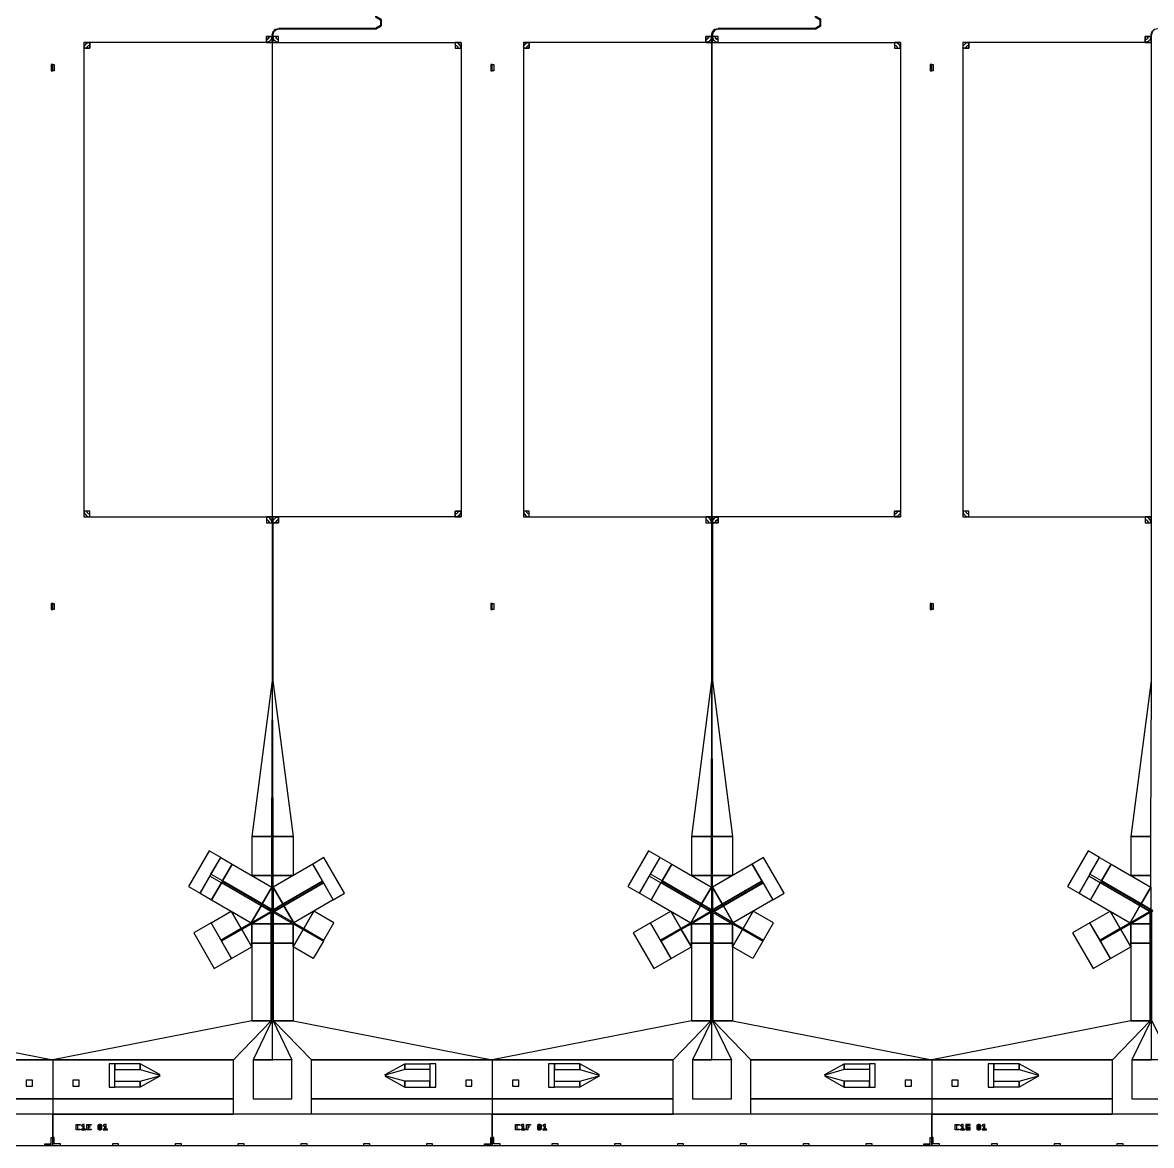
# Model space of a CAD drawing. Extents: x -50899 to 50899, y -48295 to 50898.
# Drawn here: x -14513 to 0, y -24250 to -9814 of the extents above; entities that cross this region are included whole.
import ezdxf

# ---------------------------------------------------------------- set-up
doc = ezdxf.new("R2010")
doc.units = 0

# ---------------------------------------------------------------- blocks, each defined once
blk = doc.blocks.new('C1D')
for points in [[(5550, 13717), (5550, 13797), (5530, 13797), (5530, 13717), (5550, 13717)], [(5550, 6789), (5550, 6869), (5530, 6869), (5530, 6789), (5550, 6789)], [(3225, 1000), (2740, 1500), (2990, 1500), (5550, 1000), (3225, 1000)], [(3225, 500), (3225, 1000), (5550, 1000), (5550, 500), (3225, 500)], [(5210, 740), (5210, 660), (5290, 660), (5290, 740), (5210, 740)], [(3225, 300), (3225, 500), (5550, 500), (5550, 300), (3225, 300)], [(5550, -100), (5550, 300), (-100, 300), (-100, -100), (5550, -100)], [(5550, -100), (5450, -100), (5450, -80), (5530, -80), (5530, 0), (5550, 0), (5550, -100)]]:
    blk.add_lwpolyline(points)
blk = doc.blocks.new('C1E')
for points in [[(4050, 14251), (4123, 14293), (4123, 14378), (4050, 14420), (4050, 14417), (4121, 14376), (4121, 14295), (4050, 14254), (4050, 14251)], [(4050, 14257), (4118, 14296), (4118, 14375), (4050, 14414), (4050, 14411), (4115, 14373), (4115, 14298), (4050, 14260), (4050, 14257)], [(2720, 14176), (2732, 14218), (2763, 14249), (2805, 14260), (2805, 14257), (2764, 14246), (2734, 14216), (2724, 14176), (2720, 14176)], [(2726, 14176), (2737, 14215), (2766, 14244), (2805, 14254), (2805, 14251), (2767, 14241), (2740, 14213), (2730, 14176), (2726, 14176)], [(2805, 14257), (4050, 14257), (4050, 14260), (2805, 14260), (2805, 14257)], [(2805, 14254), (4050, 14254), (4050, 14251), (2805, 14251), (2805, 14254)], [(2724, 7981), (2724, 14081), (301, 14081), (301, 7981), (2724, 7981)], [(301, 14081), (301, 14006), (376, 14006), (376, 14081), (301, 14081)], [(301, 14006), (311, 14043), (338, 14071), (376, 14081), (376, 14043), (357, 14038), (344, 14024), (338, 14006), (301, 14006)], [(2720, 14081), (2720, 14156), (2646, 14156), (2646, 14081), (2720, 14081)], [(2720, 14156), (2710, 14118), (2683, 14091), (2646, 14081), (2646, 14118), (2664, 14123), (2678, 14137), (2683, 14156), (2720, 14156)], [(2683, 14156), (2678, 14137), (2664, 14123), (2646, 14118), (2646, 14156), (2646, 14156), (2646, 14156), (2646, 14156), (2683, 14156)], [(2724, 14081), (2724, 14176), (2720, 14176), (2720, 14081), (2724, 14081)], [(2726, 7981), (2726, 14081), (5149, 14081), (5149, 7981), (2726, 7981)], [(2726, 14081), (2726, 14176), (2730, 14176), (2730, 14081), (2726, 14081)], [(2804, 14081), (2804, 14156), (2730, 14156), (2730, 14081), (2804, 14081)], [(2730, 14156), (2740, 14118), (2767, 14091), (2804, 14081), (2804, 14118), (2786, 14123), (2772, 14137), (2767, 14156), (2730, 14156)], [(2767, 14156), (2772, 14137), (2786, 14123), (2804, 14118), (2804, 14156), (2804, 14156), (2804, 14156), (2804, 14156), (2767, 14156)], [(5074, 14081), (5074, 14006), (5149, 14006), (5149, 14081), (5074, 14081)], [(5149, 14006), (5139, 14043), (5112, 14071), (5074, 14081), (5074, 14043), (5093, 14038), (5106, 14024), (5112, 14006), (5149, 14006)], [(338, 14006), (344, 14024), (357, 14038), (376, 14043), (376, 14006), (376, 14006), (376, 14006), (376, 14006), (338, 14006)], [(5112, 14006), (5106, 14024), (5093, 14038), (5074, 14043), (5074, 14006), (5074, 14006), (5074, 14006), (5074, 14006), (5112, 14006)], [(-100, 13717), (-100, 13797), (-80, 13797), (-80, 13717), (-100, 13717)], [(5550, 13717), (5550, 13797), (5530, 13797), (5530, 13717), (5550, 13717)], [(376, 7981), (376, 8056), (301, 8056), (301, 7981), (376, 7981)], [(301, 8056), (311, 8018), (338, 7991), (376, 7981), (376, 8018), (357, 8023), (344, 8037), (338, 8056), (301, 8056)], [(338, 8056), (344, 8037), (357, 8023), (376, 8018), (376, 8056), (376, 8056), (376, 8056), (376, 8056), (338, 8056)], [(5149, 7981), (5149, 8056), (5074, 8056), (5074, 7981), (5149, 7981)], [(5149, 8056), (5139, 8018), (5112, 7991), (5074, 7981), (5074, 8018), (5093, 8023), (5106, 8037), (5112, 8056), (5149, 8056)], [(5112, 8056), (5106, 8037), (5093, 8023), (5074, 8018), (5074, 8056), (5074, 8056), (5074, 8056), (5074, 8056), (5112, 8056)], [(2646, 7981), (2646, 7906), (2720, 7906), (2720, 7981), (2646, 7981)], [(2720, 7906), (2710, 7943), (2683, 7971), (2646, 7981), (2646, 7943), (2664, 7938), (2678, 7924), (2683, 7906), (2720, 7906)], [(2683, 7906), (2678, 7924), (2664, 7938), (2646, 7943), (2646, 7906), (2646, 7906), (2646, 7906), (2646, 7906), (2683, 7906)], [(2724, 5871), (2724, 7981), (2720, 7981), (2720, 5871), (2724, 5871)], [(2726, 5871), (2726, 7981), (2730, 7981), (2730, 5871), (2726, 5871)], [(2730, 7981), (2730, 7906), (2804, 7906), (2804, 7981), (2730, 7981)], [(2730, 7906), (2740, 7943), (2767, 7971), (2804, 7981), (2804, 7943), (2786, 7938), (2772, 7924), (2767, 7906), (2730, 7906)], [(2767, 7906), (2772, 7924), (2786, 7938), (2804, 7943), (2804, 7906), (2804, 7906), (2804, 7906), (2804, 7906), (2767, 7906)], [(-100, 6789), (-100, 6869), (-80, 6869), (-80, 6789), (-100, 6789)], [(5550, 6789), (5550, 6869), (5530, 6869), (5530, 6789), (5550, 6789)], [(2718, 3871), (2724, 5871), (2720, 5871), (2460, 3871), (2718, 3871)], [(2732, 3871), (2726, 5871), (2730, 5871), (2990, 3871), (2732, 3871)], [(2718, 3371), (2718, 3871), (2460, 3871), (2460, 3371), (2718, 3371)], [(2732, 3371), (2732, 3871), (2990, 3871), (2990, 3371), (2732, 3371)], [(2059, 3602), (1910, 3688), (1645, 3229), (1794, 3143), (2059, 3602)], [(2083, 3300), (1934, 3386), (2059, 3602), (2208, 3516), (2083, 3300)], [(2592, 3005), (2083, 3300), (2208, 3516), (2718, 3222), (2592, 3005)], [(2858, 3005), (3367, 3300), (3242, 3516), (2732, 3222), (2858, 3005)], [(3507, 3057), (3652, 3141), (3387, 3600), (3242, 3516), (3507, 3057)], [(2068, 3274), (1919, 3360), (1794, 3143), (1943, 3057), (2068, 3274)], [(2718, 3222), (2718, 3371), (2460, 3371), (2718, 3222), (2718, 3222)], [(2732, 3222), (2732, 3371), (2990, 3371), (2732, 3222), (2732, 3222)], [(2578, 2979), (2068, 3274), (1943, 3057), (2452, 2763), (2578, 2979)], [(2589, 2999), (2079, 3293), (2071, 3280), (2581, 2986), (2589, 2999)], [(2718, 2933), (2592, 3005), (2718, 3222), (2718, 2933), (2718, 2933)], [(2732, 2933), (2858, 3005), (2732, 3222), (2732, 2933), (2732, 2933)], [(2869, 2986), (3379, 3280), (3371, 3293), (2861, 2999), (2869, 2986)], [(2872, 2979), (3382, 3274), (3507, 3057), (2998, 2763), (2872, 2979)], [(2324, 2689), (2064, 2539), (1935, 2762), (2195, 2912), (2324, 2689)], [(2452, 2763), (2324, 2689), (2195, 2912), (2452, 2763), (2452, 2763)], [(2702, 2907), (2578, 2979), (2452, 2763), (2702, 2907), (2702, 2907)], [(2714, 2927), (2589, 2999), (2581, 2986), (2706, 2914), (2714, 2927)], [(2725, 2920), (2714, 2927), (2706, 2914), (2718, 2907), (2725, 2920)], [(2725, 2907), (2725, 2920), (2725, 2920), (2718, 2907), (2725, 2907)], [(2732, 2894), (2732, 2907), (2718, 2907), (2718, 2894), (2732, 2894)], [(2732, 2907), (2744, 2914), (2736, 2927), (2725, 2920), (2732, 2907)], [(2725, 2907), (2725, 2920), (2725, 2920), (2732, 2907), (2725, 2907)], [(2744, 2914), (2869, 2986), (2861, 2999), (2736, 2927), (2744, 2914)], [(2748, 2907), (2872, 2979), (2998, 2763), (2748, 2907), (2748, 2907)], [(2998, 2763), (3126, 2689), (3255, 2912), (2998, 2763), (2998, 2763)], [(3126, 2689), (3386, 2539), (3515, 2762), (3255, 2912), (3126, 2689)], [(1935, 2762), (1712, 2633), (1977, 2174), (2200, 2303), (1935, 2762)], [(2710, 2750), (2710, 2894), (2710, 2894), (2460, 2750), (2710, 2750)], [(2732, 2750), (2732, 2894), (2718, 2894), (2718, 2750), (2732, 2750)], [(2740, 2750), (2740, 2894), (2740, 2894), (2990, 2750), (2740, 2750)], [(2331, 2676), (2071, 2526), (2200, 2303), (2460, 2453), (2331, 2676)], [(2460, 2750), (2331, 2676), (2460, 2453), (2460, 2750), (2460, 2750)], [(2710, 2500), (2710, 2750), (2460, 2750), (2460, 2500), (2710, 2500)], [(2732, 2500), (2732, 2750), (2718, 2750), (2718, 2500), (2732, 2500)], [(2740, 2500), (2740, 2750), (2990, 2750), (2990, 2500), (2740, 2500)], [(2990, 2750), (3119, 2676), (2990, 2453), (2990, 2750), (2990, 2750)], [(3119, 2676), (3379, 2526), (3250, 2303), (2990, 2453), (3119, 2676)], [(2710, 1500), (2710, 2500), (2460, 2500), (2460, 1500), (2710, 1500)], [(2732, 1500), (2732, 2500), (2718, 2500), (2718, 1500), (2732, 1500)], [(2740, 1500), (2740, 2500), (2990, 2500), (2990, 1500), (2740, 1500)], [(2225, 1000), (2710, 1500), (2460, 1500), (-100, 1000), (2225, 1000)], [(2725, 1000), (2725, 1500), (2718, 1500), (2475, 1000), (2725, 1000)], [(2725, 1000), (2725, 1500), (2732, 1500), (2975, 1000), (2725, 1000)], [(3225, 1000), (2740, 1500), (2990, 1500), (5550, 1000), (3225, 1000)], [(2225, 500), (2225, 1000), (-100, 1000), (-100, 500), (2225, 500)], [(625, 650), (700, 650), (700, 950), (625, 950), (625, 650)], [(625, 650), (700, 650), (700, 950), (625, 950), (625, 650)], [(700, 875), (1025, 875), (1025, 950), (700, 950), (700, 875)], [(700, 875), (1025, 875), (1025, 950), (700, 950), (700, 875)], [(1025, 875), (1275, 805), (1275, 810), (1025, 950), (1025, 875)], [(1025, 875), (1275, 805), (1275, 810), (1025, 950), (1025, 875)], [(2975, 500), (2975, 1000), (2475, 1000), (2475, 500), (2975, 500)], [(3225, 500), (3225, 1000), (5550, 1000), (5550, 500), (3225, 500)], [(4425, 875), (4175, 805), (4175, 810), (4425, 950), (4425, 875)], [(4425, 875), (4175, 805), (4175, 810), (4425, 950), (4425, 875)], [(4750, 875), (4425, 875), (4425, 950), (4750, 950), (4750, 875)], [(4750, 875), (4425, 875), (4425, 950), (4750, 950), (4750, 875)], [(4825, 950), (4750, 950), (4750, 650), (4825, 650), (4825, 950)], [(4825, 950), (4750, 950), (4750, 650), (4825, 650), (4825, 950)], [(160, 740), (160, 660), (240, 660), (240, 740), (160, 740)], [(1025, 725), (1275, 795), (1275, 790), (1025, 650), (1025, 725)], [(1025, 725), (1275, 795), (1275, 790), (1025, 650), (1025, 725)], [(4425, 725), (4175, 795), (4175, 790), (4425, 650), (4425, 725)], [(4425, 725), (4175, 795), (4175, 790), (4425, 650), (4425, 725)], [(5210, 740), (5210, 660), (5290, 660), (5290, 740), (5210, 740)], [(700, 725), (1025, 725), (1025, 650), (700, 650), (700, 725)], [(700, 725), (1025, 725), (1025, 650), (700, 650), (700, 725)], [(4750, 725), (4425, 725), (4425, 650), (4750, 650), (4750, 725)], [(4750, 725), (4425, 725), (4425, 650), (4750, 650), (4750, 725)], [(2225, 300), (2225, 500), (-100, 500), (-100, 300), (2225, 300)], [(3225, 300), (3225, 500), (5550, 500), (5550, 300), (3225, 300)], [(5550, -100), (5550, 300), (-100, 300), (-100, -100), (5550, -100)], [(200, 100), (200, 170), (252, 170), (252, 161), (218, 161), (218, 109), (252, 109), (252, 100), (200, 100), (200, 100)], [(270, 100), (322, 100), (322, 109), (305, 109), (305, 170), (288, 170), (270, 161), (270, 152), (288, 152), (288, 109), (270, 109), (270, 100), (270, 100)], [(340, 100), (340, 170), (392, 170), (392, 161), (358, 161), (358, 144), (375, 144), (375, 135), (358, 135), (358, 109), (392, 109), (392, 100), (340, 100), (340, 100)], [(-100, -100), (0, -100), (0, -80), (-80, -80), (-80, 0), (-100, 0), (-100, -100)], [(5550, -100), (5450, -100), (5450, -80), (5530, -80), (5530, 0), (5550, 0), (5550, -100)], [(667, -100), (747, -100), (747, -80), (667, -80), (667, -100)], [(1474, -100), (1554, -100), (1554, -80), (1474, -80), (1474, -100)], [(2281, -100), (2361, -100), (2361, -80), (2281, -80), (2281, -100)], [(3089, -100), (3169, -100), (3169, -80), (3089, -80), (3089, -100)], [(3896, -100), (3976, -100), (3976, -80), (3896, -80), (3896, -100)], [(4703, -100), (4783, -100), (4783, -80), (4703, -80), (4703, -100)]]:
    blk.add_lwpolyline(points)
blk = doc.blocks.new('C1F')
for points in [[(4050, 14251), (4123, 14293), (4123, 14378), (4050, 14420), (4050, 14417), (4121, 14376), (4121, 14295), (4050, 14254), (4050, 14251)], [(4050, 14257), (4118, 14296), (4118, 14375), (4050, 14414), (4050, 14411), (4115, 14373), (4115, 14298), (4050, 14260), (4050, 14257)], [(2720, 14176), (2732, 14218), (2763, 14249), (2805, 14260), (2805, 14257), (2764, 14246), (2734, 14216), (2724, 14176), (2720, 14176)], [(2726, 14176), (2737, 14215), (2766, 14244), (2805, 14254), (2805, 14251), (2767, 14241), (2740, 14213), (2730, 14176), (2726, 14176)], [(2805, 14257), (4050, 14257), (4050, 14260), (2805, 14260), (2805, 14257)], [(2805, 14254), (4050, 14254), (4050, 14251), (2805, 14251), (2805, 14254)], [(2724, 7981), (2724, 14081), (301, 14081), (301, 7981), (2724, 7981)], [(301, 14081), (301, 14006), (376, 14006), (376, 14081), (301, 14081)], [(301, 14006), (311, 14043), (338, 14071), (376, 14081), (376, 14043), (357, 14038), (344, 14024), (338, 14006), (301, 14006)], [(2720, 14081), (2720, 14156), (2646, 14156), (2646, 14081), (2720, 14081)], [(2720, 14156), (2710, 14118), (2683, 14091), (2646, 14081), (2646, 14118), (2664, 14123), (2678, 14137), (2683, 14156), (2720, 14156)], [(2683, 14156), (2678, 14137), (2664, 14123), (2646, 14118), (2646, 14156), (2646, 14156), (2646, 14156), (2646, 14156), (2683, 14156)], [(2724, 14081), (2724, 14176), (2720, 14176), (2720, 14081), (2724, 14081)], [(2726, 7981), (2726, 14081), (5149, 14081), (5149, 7981), (2726, 7981)], [(2726, 14081), (2726, 14176), (2730, 14176), (2730, 14081), (2726, 14081)], [(2804, 14081), (2804, 14156), (2730, 14156), (2730, 14081), (2804, 14081)], [(2730, 14156), (2740, 14118), (2767, 14091), (2804, 14081), (2804, 14118), (2786, 14123), (2772, 14137), (2767, 14156), (2730, 14156)], [(2767, 14156), (2772, 14137), (2786, 14123), (2804, 14118), (2804, 14156), (2804, 14156), (2804, 14156), (2804, 14156), (2767, 14156)], [(5074, 14081), (5074, 14006), (5149, 14006), (5149, 14081), (5074, 14081)], [(5149, 14006), (5139, 14043), (5112, 14071), (5074, 14081), (5074, 14043), (5093, 14038), (5106, 14024), (5112, 14006), (5149, 14006)], [(338, 14006), (344, 14024), (357, 14038), (376, 14043), (376, 14006), (376, 14006), (376, 14006), (376, 14006), (338, 14006)], [(5112, 14006), (5106, 14024), (5093, 14038), (5074, 14043), (5074, 14006), (5074, 14006), (5074, 14006), (5074, 14006), (5112, 14006)], [(-100, 13717), (-100, 13797), (-80, 13797), (-80, 13717), (-100, 13717)], [(5550, 13717), (5550, 13797), (5530, 13797), (5530, 13717), (5550, 13717)], [(376, 7981), (376, 8056), (301, 8056), (301, 7981), (376, 7981)], [(301, 8056), (311, 8018), (338, 7991), (376, 7981), (376, 8018), (357, 8023), (344, 8037), (338, 8056), (301, 8056)], [(338, 8056), (344, 8037), (357, 8023), (376, 8018), (376, 8056), (376, 8056), (376, 8056), (376, 8056), (338, 8056)], [(5149, 7981), (5149, 8056), (5074, 8056), (5074, 7981), (5149, 7981)], [(5149, 8056), (5139, 8018), (5112, 7991), (5074, 7981), (5074, 8018), (5093, 8023), (5106, 8037), (5112, 8056), (5149, 8056)], [(5112, 8056), (5106, 8037), (5093, 8023), (5074, 8018), (5074, 8056), (5074, 8056), (5074, 8056), (5074, 8056), (5112, 8056)], [(2646, 7981), (2646, 7906), (2720, 7906), (2720, 7981), (2646, 7981)], [(2720, 7906), (2710, 7943), (2683, 7971), (2646, 7981), (2646, 7943), (2664, 7938), (2678, 7924), (2683, 7906), (2720, 7906)], [(2683, 7906), (2678, 7924), (2664, 7938), (2646, 7943), (2646, 7906), (2646, 7906), (2646, 7906), (2646, 7906), (2683, 7906)], [(2724, 5871), (2724, 7981), (2720, 7981), (2720, 5871), (2724, 5871)], [(2726, 5871), (2726, 7981), (2730, 7981), (2730, 5871), (2726, 5871)], [(2730, 7981), (2730, 7906), (2804, 7906), (2804, 7981), (2730, 7981)], [(2730, 7906), (2740, 7943), (2767, 7971), (2804, 7981), (2804, 7943), (2786, 7938), (2772, 7924), (2767, 7906), (2730, 7906)], [(2767, 7906), (2772, 7924), (2786, 7938), (2804, 7943), (2804, 7906), (2804, 7906), (2804, 7906), (2804, 7906), (2767, 7906)], [(-100, 6789), (-100, 6869), (-80, 6869), (-80, 6789), (-100, 6789)], [(5550, 6789), (5550, 6869), (5530, 6869), (5530, 6789), (5550, 6789)], [(2718, 3871), (2724, 5871), (2720, 5871), (2460, 3871), (2718, 3871)], [(2732, 3871), (2726, 5871), (2730, 5871), (2990, 3871), (2732, 3871)], [(2718, 3371), (2718, 3871), (2460, 3871), (2460, 3371), (2718, 3371)], [(2732, 3371), (2732, 3871), (2990, 3871), (2990, 3371), (2732, 3371)], [(2059, 3602), (1910, 3688), (1645, 3229), (1794, 3143), (2059, 3602)], [(2083, 3300), (1934, 3386), (2059, 3602), (2208, 3516), (2083, 3300)], [(2592, 3005), (2083, 3300), (2208, 3516), (2718, 3222), (2592, 3005)], [(2858, 3005), (3367, 3300), (3242, 3516), (2732, 3222), (2858, 3005)], [(3507, 3057), (3652, 3141), (3387, 3600), (3242, 3516), (3507, 3057)], [(2068, 3274), (1919, 3360), (1794, 3143), (1943, 3057), (2068, 3274)], [(2718, 3222), (2718, 3371), (2460, 3371), (2718, 3222), (2718, 3222)], [(2732, 3222), (2732, 3371), (2990, 3371), (2732, 3222), (2732, 3222)], [(2578, 2979), (2068, 3274), (1943, 3057), (2452, 2763), (2578, 2979)], [(2589, 2999), (2079, 3293), (2071, 3280), (2581, 2986), (2589, 2999)], [(2718, 2933), (2592, 3005), (2718, 3222), (2718, 2933), (2718, 2933)], [(2732, 2933), (2858, 3005), (2732, 3222), (2732, 2933), (2732, 2933)], [(2869, 2986), (3379, 3280), (3371, 3293), (2861, 2999), (2869, 2986)], [(2872, 2979), (3382, 3274), (3507, 3057), (2998, 2763), (2872, 2979)], [(2324, 2689), (2064, 2539), (1935, 2762), (2195, 2912), (2324, 2689)], [(2452, 2763), (2324, 2689), (2195, 2912), (2452, 2763), (2452, 2763)], [(2702, 2907), (2578, 2979), (2452, 2763), (2702, 2907), (2702, 2907)], [(2714, 2927), (2589, 2999), (2581, 2986), (2706, 2914), (2714, 2927)], [(2725, 2920), (2714, 2927), (2706, 2914), (2718, 2907), (2725, 2920)], [(2725, 2907), (2725, 2920), (2725, 2920), (2718, 2907), (2725, 2907)], [(2732, 2894), (2732, 2907), (2718, 2907), (2718, 2894), (2732, 2894)], [(2732, 2907), (2744, 2914), (2736, 2927), (2725, 2920), (2732, 2907)], [(2725, 2907), (2725, 2920), (2725, 2920), (2732, 2907), (2725, 2907)], [(2744, 2914), (2869, 2986), (2861, 2999), (2736, 2927), (2744, 2914)], [(2748, 2907), (2872, 2979), (2998, 2763), (2748, 2907), (2748, 2907)], [(2998, 2763), (3126, 2689), (3255, 2912), (2998, 2763), (2998, 2763)], [(3126, 2689), (3386, 2539), (3515, 2762), (3255, 2912), (3126, 2689)], [(1935, 2762), (1712, 2633), (1977, 2174), (2200, 2303), (1935, 2762)], [(2710, 2750), (2710, 2894), (2710, 2894), (2460, 2750), (2710, 2750)], [(2732, 2750), (2732, 2894), (2718, 2894), (2718, 2750), (2732, 2750)], [(2740, 2750), (2740, 2894), (2740, 2894), (2990, 2750), (2740, 2750)], [(2331, 2676), (2071, 2526), (2200, 2303), (2460, 2453), (2331, 2676)], [(2460, 2750), (2331, 2676), (2460, 2453), (2460, 2750), (2460, 2750)], [(2710, 2500), (2710, 2750), (2460, 2750), (2460, 2500), (2710, 2500)], [(2732, 2500), (2732, 2750), (2718, 2750), (2718, 2500), (2732, 2500)], [(2740, 2500), (2740, 2750), (2990, 2750), (2990, 2500), (2740, 2500)], [(2990, 2750), (3119, 2676), (2990, 2453), (2990, 2750), (2990, 2750)], [(3119, 2676), (3379, 2526), (3250, 2303), (2990, 2453), (3119, 2676)], [(2710, 1500), (2710, 2500), (2460, 2500), (2460, 1500), (2710, 1500)], [(2732, 1500), (2732, 2500), (2718, 2500), (2718, 1500), (2732, 1500)], [(2740, 1500), (2740, 2500), (2990, 2500), (2990, 1500), (2740, 1500)], [(2225, 1000), (2710, 1500), (2460, 1500), (-100, 1000), (2225, 1000)], [(2725, 1000), (2725, 1500), (2718, 1500), (2475, 1000), (2725, 1000)], [(2725, 1000), (2725, 1500), (2732, 1500), (2975, 1000), (2725, 1000)], [(3225, 1000), (2740, 1500), (2990, 1500), (5550, 1000), (3225, 1000)], [(2225, 500), (2225, 1000), (-100, 1000), (-100, 500), (2225, 500)], [(625, 650), (700, 650), (700, 950), (625, 950), (625, 650)], [(625, 650), (700, 650), (700, 950), (625, 950), (625, 650)], [(700, 875), (1025, 875), (1025, 950), (700, 950), (700, 875)], [(700, 875), (1025, 875), (1025, 950), (700, 950), (700, 875)], [(1025, 875), (1275, 805), (1275, 810), (1025, 950), (1025, 875)], [(1025, 875), (1275, 805), (1275, 810), (1025, 950), (1025, 875)], [(2975, 500), (2975, 1000), (2475, 1000), (2475, 500), (2975, 500)], [(3225, 500), (3225, 1000), (5550, 1000), (5550, 500), (3225, 500)], [(4425, 875), (4175, 805), (4175, 810), (4425, 950), (4425, 875)], [(4425, 875), (4175, 805), (4175, 810), (4425, 950), (4425, 875)], [(4750, 875), (4425, 875), (4425, 950), (4750, 950), (4750, 875)], [(4750, 875), (4425, 875), (4425, 950), (4750, 950), (4750, 875)], [(4825, 950), (4750, 950), (4750, 650), (4825, 650), (4825, 950)], [(4825, 950), (4750, 950), (4750, 650), (4825, 650), (4825, 950)], [(160, 740), (160, 660), (240, 660), (240, 740), (160, 740)], [(1025, 725), (1275, 795), (1275, 790), (1025, 650), (1025, 725)], [(1025, 725), (1275, 795), (1275, 790), (1025, 650), (1025, 725)], [(4425, 725), (4175, 795), (4175, 790), (4425, 650), (4425, 725)], [(4425, 725), (4175, 795), (4175, 790), (4425, 650), (4425, 725)], [(5210, 740), (5210, 660), (5290, 660), (5290, 740), (5210, 740)], [(700, 725), (1025, 725), (1025, 650), (700, 650), (700, 725)], [(700, 725), (1025, 725), (1025, 650), (700, 650), (700, 725)], [(4750, 725), (4425, 725), (4425, 650), (4750, 650), (4750, 725)], [(4750, 725), (4425, 725), (4425, 650), (4750, 650), (4750, 725)], [(2225, 300), (2225, 500), (-100, 500), (-100, 300), (2225, 300)], [(3225, 300), (3225, 500), (5550, 500), (5550, 300), (3225, 300)], [(5550, -100), (5550, 300), (-100, 300), (-100, -100), (5550, -100)], [(200, 100), (200, 170), (252, 170), (252, 161), (218, 161), (218, 109), (252, 109), (252, 100), (200, 100), (200, 100)], [(270, 100), (322, 100), (322, 109), (305, 109), (305, 170), (288, 170), (270, 161), (270, 152), (288, 152), (288, 109), (270, 109), (270, 100), (270, 100)], [(340, 100), (340, 170), (392, 170), (392, 161), (358, 161), (358, 144), (375, 144), (375, 135), (358, 135), (358, 100), (340, 100), (340, 100)], [(-100, -100), (0, -100), (0, -80), (-80, -80), (-80, 0), (-100, 0), (-100, -100)], [(5550, -100), (5450, -100), (5450, -80), (5530, -80), (5530, 0), (5550, 0), (5550, -100)], [(667, -100), (747, -100), (747, -80), (667, -80), (667, -100)], [(1474, -100), (1554, -100), (1554, -80), (1474, -80), (1474, -100)], [(2281, -100), (2361, -100), (2361, -80), (2281, -80), (2281, -100)], [(3089, -100), (3169, -100), (3169, -80), (3089, -80), (3089, -100)], [(3896, -100), (3976, -100), (3976, -80), (3896, -80), (3896, -100)], [(4703, -100), (4783, -100), (4783, -80), (4703, -80), (4703, -100)]]:
    blk.add_lwpolyline(points)
blk = doc.blocks.new('C1G')
for points in [[(2720, 14176), (2732, 14218), (2763, 14249), (2805, 14260), (2805, 14257), (2764, 14246), (2734, 14216), (2724, 14176), (2720, 14176)], [(2724, 7981), (2724, 14081), (301, 14081), (301, 7981), (2724, 7981)], [(301, 14081), (301, 14006), (376, 14006), (376, 14081), (301, 14081)], [(301, 14006), (311, 14043), (338, 14071), (376, 14081), (376, 14043), (357, 14038), (344, 14024), (338, 14006), (301, 14006)], [(2720, 14081), (2720, 14156), (2646, 14156), (2646, 14081), (2720, 14081)], [(2720, 14156), (2710, 14118), (2683, 14091), (2646, 14081), (2646, 14118), (2664, 14123), (2678, 14137), (2683, 14156), (2720, 14156)], [(2683, 14156), (2678, 14137), (2664, 14123), (2646, 14118), (2646, 14156), (2646, 14156), (2646, 14156), (2646, 14156), (2683, 14156)], [(2724, 14081), (2724, 14176), (2720, 14176), (2720, 14081), (2724, 14081)], [(338, 14006), (344, 14024), (357, 14038), (376, 14043), (376, 14006), (376, 14006), (376, 14006), (376, 14006), (338, 14006)], [(-100, 13717), (-100, 13797), (-80, 13797), (-80, 13717), (-100, 13717)], [(376, 7981), (376, 8056), (301, 8056), (301, 7981), (376, 7981)], [(301, 8056), (311, 8018), (338, 7991), (376, 7981), (376, 8018), (357, 8023), (344, 8037), (338, 8056), (301, 8056)], [(338, 8056), (344, 8037), (357, 8023), (376, 8018), (376, 8056), (376, 8056), (376, 8056), (376, 8056), (338, 8056)], [(2646, 7981), (2646, 7906), (2720, 7906), (2720, 7981), (2646, 7981)], [(2720, 7906), (2710, 7943), (2683, 7971), (2646, 7981), (2646, 7943), (2664, 7938), (2678, 7924), (2683, 7906), (2720, 7906)], [(2683, 7906), (2678, 7924), (2664, 7938), (2646, 7943), (2646, 7906), (2646, 7906), (2646, 7906), (2646, 7906), (2683, 7906)], [(2724, 5871), (2724, 7981), (2720, 7981), (2720, 5871), (2724, 5871)], [(-100, 6789), (-100, 6869), (-80, 6869), (-80, 6789), (-100, 6789)], [(2718, 3871), (2724, 5871), (2720, 5871), (2460, 3871), (2718, 3871)], [(2718, 3371), (2718, 3871), (2460, 3871), (2460, 3371), (2718, 3371)], [(2059, 3602), (1910, 3688), (1645, 3229), (1794, 3143), (2059, 3602)], [(2083, 3300), (1934, 3386), (2059, 3602), (2208, 3516), (2083, 3300)], [(2592, 3005), (2083, 3300), (2208, 3516), (2718, 3222), (2592, 3005)], [(2068, 3274), (1919, 3360), (1794, 3143), (1943, 3057), (2068, 3274)], [(2718, 3222), (2718, 3371), (2460, 3371), (2718, 3222), (2718, 3222)], [(2578, 2979), (2068, 3274), (1943, 3057), (2452, 2763), (2578, 2979)], [(2589, 2999), (2079, 3293), (2071, 3280), (2581, 2986), (2589, 2999)], [(2718, 2933), (2592, 3005), (2718, 3222), (2718, 2933), (2718, 2933)], [(2324, 2689), (2064, 2539), (1935, 2762), (2195, 2912), (2324, 2689)], [(2452, 2763), (2324, 2689), (2195, 2912), (2452, 2763), (2452, 2763)], [(2702, 2907), (2578, 2979), (2452, 2763), (2702, 2907), (2702, 2907)], [(2714, 2927), (2589, 2999), (2581, 2986), (2706, 2914), (2714, 2927)], [(2725, 2920), (2714, 2927), (2706, 2914), (2718, 2907), (2725, 2920)], [(2725, 2907), (2725, 2920), (2725, 2920), (2718, 2907), (2725, 2907)], [(2732, 2894), (2732, 2907), (2718, 2907), (2718, 2894), (2732, 2894)], [(2732, 2907), (2744, 2914), (2736, 2927), (2725, 2920), (2732, 2907)], [(2725, 2907), (2725, 2920), (2725, 2920), (2732, 2907), (2725, 2907)], [(1935, 2762), (1712, 2633), (1977, 2174), (2200, 2303), (1935, 2762)], [(2710, 2750), (2710, 2894), (2710, 2894), (2460, 2750), (2710, 2750)], [(2732, 2750), (2732, 2894), (2718, 2894), (2718, 2750), (2732, 2750)], [(2331, 2676), (2071, 2526), (2200, 2303), (2460, 2453), (2331, 2676)], [(2460, 2750), (2331, 2676), (2460, 2453), (2460, 2750), (2460, 2750)], [(2710, 2500), (2710, 2750), (2460, 2750), (2460, 2500), (2710, 2500)], [(2732, 2500), (2732, 2750), (2718, 2750), (2718, 2500), (2732, 2500)], [(2710, 1500), (2710, 2500), (2460, 2500), (2460, 1500), (2710, 1500)], [(2732, 1500), (2732, 2500), (2718, 2500), (2718, 1500), (2732, 1500)], [(2225, 1000), (2710, 1500), (2460, 1500), (-100, 1000), (2225, 1000)], [(2725, 1000), (2725, 1500), (2718, 1500), (2475, 1000), (2725, 1000)], [(2725, 1000), (2725, 1500), (2732, 1500), (2975, 1000), (2725, 1000)], [(2225, 500), (2225, 1000), (-100, 1000), (-100, 500), (2225, 500)], [(625, 650), (700, 650), (700, 950), (625, 950), (625, 650)], [(625, 650), (700, 650), (700, 950), (625, 950), (625, 650)], [(700, 875), (1025, 875), (1025, 950), (700, 950), (700, 875)], [(700, 875), (1025, 875), (1025, 950), (700, 950), (700, 875)], [(1025, 875), (1275, 805), (1275, 810), (1025, 950), (1025, 875)], [(1025, 875), (1275, 805), (1275, 810), (1025, 950), (1025, 875)], [(2975, 500), (2975, 1000), (2475, 1000), (2475, 500), (2975, 500)], [(160, 740), (160, 660), (240, 660), (240, 740), (160, 740)], [(1025, 725), (1275, 795), (1275, 790), (1025, 650), (1025, 725)], [(1025, 725), (1275, 795), (1275, 790), (1025, 650), (1025, 725)], [(700, 725), (1025, 725), (1025, 650), (700, 650), (700, 725)], [(700, 725), (1025, 725), (1025, 650), (700, 650), (700, 725)], [(2225, 300), (2225, 500), (-100, 500), (-100, 300), (2225, 300)], [(5550, -100), (5550, 300), (-100, 300), (-100, -100), (5550, -100)], [(200, 100), (200, 170), (252, 170), (252, 161), (218, 161), (218, 109), (252, 109), (252, 100), (200, 100), (200, 100)], [(270, 100), (322, 100), (322, 109), (305, 109), (305, 170), (288, 170), (270, 161), (270, 152), (288, 152), (288, 109), (270, 109), (270, 100), (270, 100)], [(340, 100), (392, 100), (392, 135), (366, 135), (366, 126), (375, 126), (375, 109), (358, 109), (358, 161), (392, 161), (392, 170), (340, 170), (340, 100), (340, 100)], [(-100, -100), (0, -100), (0, -80), (-80, -80), (-80, 0), (-100, 0), (-100, -100)], [(667, -100), (747, -100), (747, -80), (667, -80), (667, -100)], [(1474, -100), (1554, -100), (1554, -80), (1474, -80), (1474, -100)], [(2281, -100), (2361, -100), (2361, -80), (2281, -80), (2281, -100)]]:
    blk.add_lwpolyline(points)

msp = doc.modelspace()

# ---------------------------------------------------------------- linework, layer by layer
for points in [[(-13825, -24050), (-13825, -23980), (-13772, -23980), (-13772, -23989), (-13808, -23989), (-13808, -24041), (-13772, -24041), (-13772, -24050), (-13825, -24050), (-13825, -24050)], [(-13755, -24050), (-13702, -24050), (-13702, -24041), (-13720, -24041), (-13720, -23980), (-13738, -23980), (-13755, -23989), (-13755, -23998), (-13738, -23998), (-13738, -24041), (-13755, -24041), (-13755, -24050), (-13755, -24050)], [(-13685, -24050), (-13685, -23980), (-13632, -23980), (-13632, -23989), (-13668, -23989), (-13668, -24006), (-13650, -24006), (-13650, -24015), (-13668, -24015), (-13668, -24041), (-13632, -24041), (-13632, -24050), (-13685, -24050), (-13685, -24050)], [(-13545, -24041), (-13528, -24050), (-13528, -23980), (-13545, -23989), (-13545, -24041)], [(-13528, -24050), (-13510, -24050), (-13492, -24041), (-13492, -23989), (-13510, -23980), (-13528, -23980), (-13528, -23989), (-13510, -23989), (-13510, -24041), (-13528, -24041), (-13528, -24050)], [(-13528, -24041), (-13519, -24041), (-13510, -23993), (-13510, -23989), (-13519, -23989), (-13528, -24037), (-13528, -24041)], [(-13475, -24050), (-13422, -24050), (-13422, -24041), (-13440, -24041), (-13440, -23980), (-13458, -23980), (-13475, -23989), (-13475, -23998), (-13458, -23998), (-13458, -24041), (-13475, -24041), (-13475, -24050), (-13475, -24050)], [(-8175, -24050), (-8175, -23980), (-8122, -23980), (-8122, -23989), (-8158, -23989), (-8158, -24041), (-8122, -24041), (-8122, -24050), (-8175, -24050), (-8175, -24050)], [(-8105, -24050), (-8052, -24050), (-8052, -24041), (-8070, -24041), (-8070, -23980), (-8088, -23980), (-8105, -23989), (-8105, -23998), (-8088, -23998), (-8088, -24041), (-8105, -24041), (-8105, -24050), (-8105, -24050)], [(-8035, -24050), (-8035, -23980), (-7982, -23980), (-7982, -23989), (-8018, -23989), (-8018, -24006), (-8000, -24006), (-8000, -24015), (-8018, -24015), (-8018, -24050), (-8035, -24050), (-8035, -24050)], [(-7895, -24041), (-7878, -24050), (-7878, -23980), (-7895, -23989), (-7895, -24041)], [(-7878, -24050), (-7860, -24050), (-7842, -24041), (-7842, -23989), (-7860, -23980), (-7878, -23980), (-7878, -23989), (-7860, -23989), (-7860, -24041), (-7878, -24041), (-7878, -24050)], [(-7878, -24041), (-7869, -24041), (-7860, -23993), (-7860, -23989), (-7869, -23989), (-7878, -24037), (-7878, -24041)], [(-7825, -24050), (-7772, -24050), (-7772, -24041), (-7790, -24041), (-7790, -23980), (-7808, -23980), (-7825, -23989), (-7825, -23998), (-7808, -23998), (-7808, -24041), (-7825, -24041), (-7825, -24050), (-7825, -24050)], [(-2525, -24050), (-2525, -23980), (-2472, -23980), (-2472, -23989), (-2508, -23989), (-2508, -24041), (-2472, -24041), (-2472, -24050), (-2525, -24050), (-2525, -24050)], [(-2455, -24050), (-2402, -24050), (-2402, -24041), (-2420, -24041), (-2420, -23980), (-2438, -23980), (-2455, -23989), (-2455, -23998), (-2438, -23998), (-2438, -24041), (-2455, -24041), (-2455, -24050), (-2455, -24050)], [(-2385, -24050), (-2332, -24050), (-2332, -24015), (-2359, -24015), (-2359, -24024), (-2350, -24024), (-2350, -24041), (-2368, -24041), (-2368, -23989), (-2332, -23989), (-2332, -23980), (-2385, -23980), (-2385, -24050), (-2385, -24050)], [(-2245, -24041), (-2228, -24050), (-2228, -23980), (-2245, -23989), (-2245, -24041)], [(-2228, -24050), (-2210, -24050), (-2192, -24041), (-2192, -23989), (-2210, -23980), (-2228, -23980), (-2228, -23989), (-2210, -23989), (-2210, -24041), (-2228, -24041), (-2228, -24050)], [(-2228, -24041), (-2219, -24041), (-2210, -23993), (-2210, -23989), (-2219, -23989), (-2228, -24037), (-2228, -24041)], [(-2175, -24050), (-2122, -24050), (-2122, -24041), (-2140, -24041), (-2140, -23980), (-2158, -23980), (-2175, -23989), (-2175, -23998), (-2158, -23998), (-2158, -24041), (-2175, -24041), (-2175, -24050), (-2175, -24050)]]:
    msp.add_lwpolyline(points)

# ---------------------------------------------------------------- block references
for name, p in [('C1D', (-19675, -24150)), ('C1E', (-14025, -24150)), ('C1F', (-8375, -24150)), ('C1G', (-2725, -24150))]:
    msp.add_blockref(name, p)

doc.saveas('drawing.dxf')
